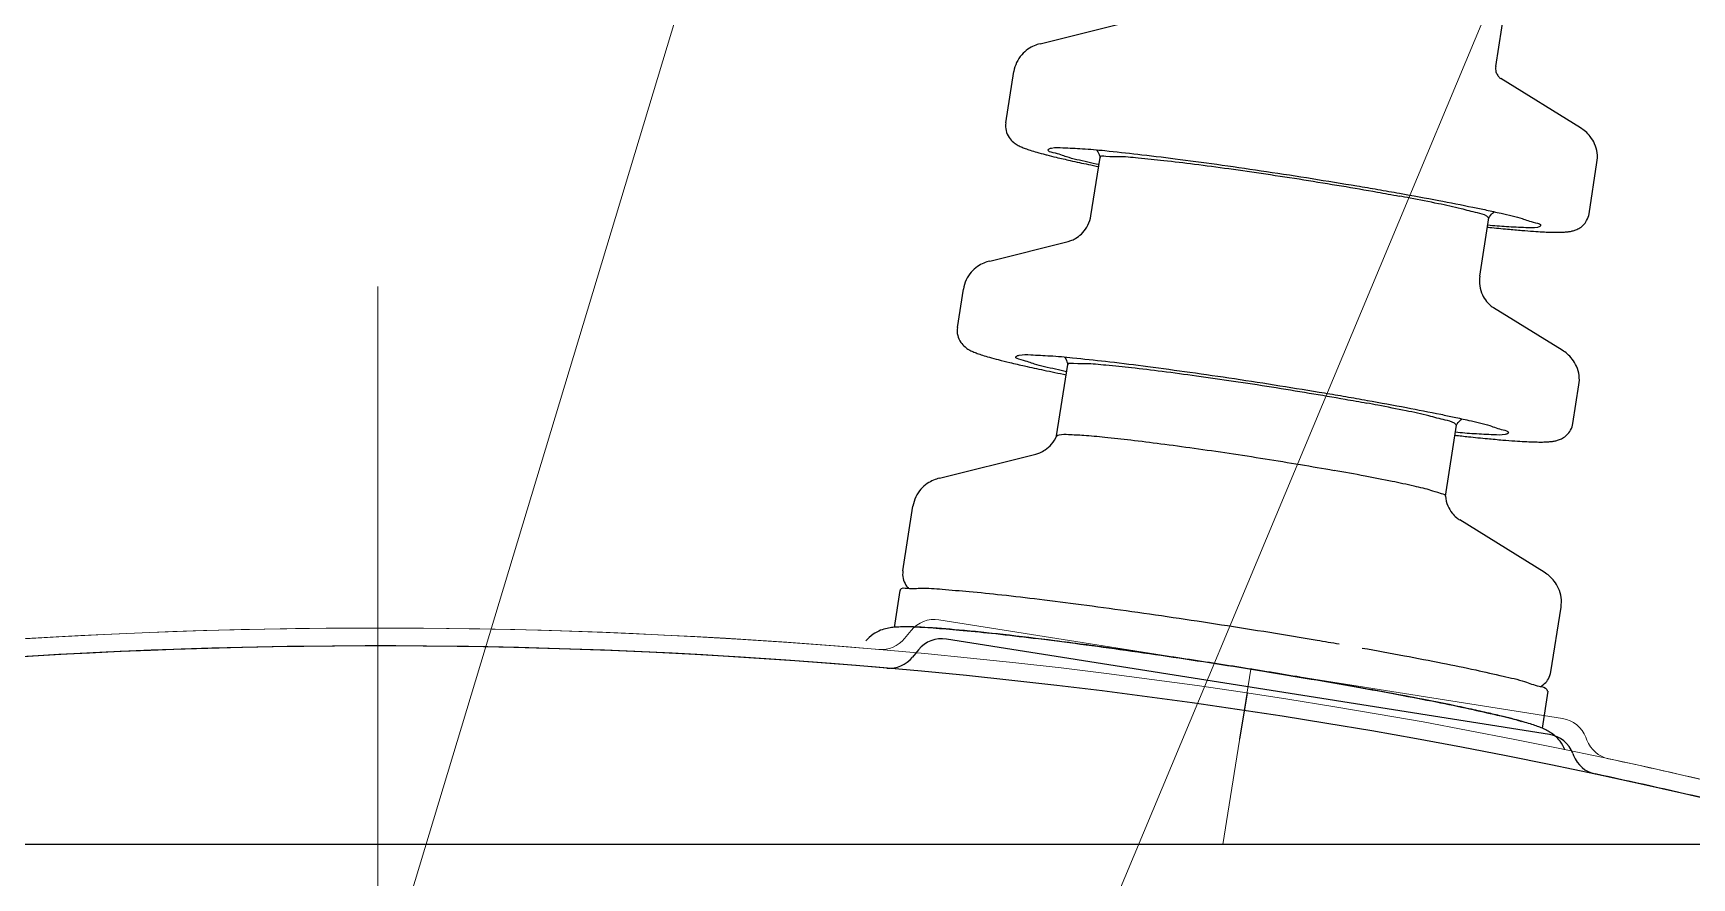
# Model space of a CAD drawing. Header units: millimetres. Extents: x 104833 to 218395, y -330386 to -125668.
# Drawn here: x 108427.8 to 108705.5, y -126909.5 to -126768.1 of the extents above; entities that cross this region are included whole.
import ezdxf

# ---------------------------------------------------------------- set-up
doc = ezdxf.new("R2010")
doc.units = ezdxf.units.MM
doc.header["$LTSCALE"] = 13
for name, pattern in [('1 实线', [0]), ('ACAD_ISO04W100', [30, 24, -3, 0, -3]), ('CENTER', [50.8, 31.75, -6.35, 6.35, -6.35])]:
    doc.linetypes.add(name, pattern=pattern)
doc.layers.get('0').update_dxf_attribs({"color": 1, "linetype": 'CENTER'})
doc.layers.add('02___PRT_ALL_AXES', color=7, linetype='Continuous')
doc.layers.add('标注、文本', color=3, linetype='Continuous', lineweight=25)
doc.layers.add('铁心', color=3, linetype='Continuous', lineweight=0)

# ---------------------------------------------------------------- blocks, each defined once
blk = doc.blocks.new('erfwefwef')
at = {"color": 7, "linetype": 'Continuous'}
for p, q in [((92480.94, -140070.19), (92480.23, -140070.23)), ((92484.52, -140105.1), (92483.81, -140105.14))]:
    blk.add_line(p, q, dxfattribs=at)
for centre, radius, start, end in [((92517.63, -140767.46), 698.08, 96.80191, 97.1044), ((92492.82, -140541.19), 470.02, 97.0663, 97.515), ((92521.2, -140802.37), 698.08, 96.80191, 97.1044), ((92496.4, -140576.1), 470.02, 97.0663, 97.515)]:
    blk.add_arc(centre, radius, start, end, dxfattribs=at)
for points, start_tangent, end_tangent in [([(92480.23, -140070.23), (92474.69, -140070.55), (92468.28, -140071), (92461.2, -140071.58), (92453.71, -140072.27), (92446.05, -140073.05), (92438.49, -140073.88), (92434.95, -140074.29)], (-0.998498, -0.054784), (-0.992957, -0.118479)), ([(92481.64, -140071.36), (92481.65, -140071.32), (92480.73, -140071.11), (92478.58, -140071.04), (92475.3, -140071.11), (92471, -140071.32), (92465.85, -140071.66), (92460.05, -140072.12), (92453.83, -140072.68), (92447.41, -140073.32), (92441.06, -140074.02), (92435, -140074.74)], (0.440916, 0.897548), (-0.992317, -0.123719)), ([(92490.38, -140070.49), (92489.88, -140070.23), (92487.96, -140070.07), (92484.7, -140070.07), (92480.94, -140070.19)], (-0.678693, 0.734422), (-0.998552, -0.053802)), ([(92482.31, -140070.15), (92482.08, -140070.46), (92481.68, -140071.41)], (-0.63668, -0.771128), (-0.229485, -0.973312)), ([(92481.81, -140072.59), (92483.69, -140072.27), (92487.26, -140071.58), (92489.53, -140071), (92490.41, -140070.55), (92490.38, -140070.49)], (0.986703, 0.162533), (-0.678693, 0.734422)), ([(92416.64, -140076.78), (92414.15, -140077.2), (92410.58, -140077.89), (92408.32, -140078.48), (92407.43, -140078.93), (92407.44, -140078.95)], (-0.987235, -0.159268), (0.462958, -0.88638)), ([(92416.17, -140078.12), (92415.57, -140077.25), (92415.29, -140077.01)], (-0.422004, 0.906594), (-0.782341, 0.62285)), ([(92416.21, -140078.12), (92416.53, -140077.81), (92418.11, -140077.35), (92420.87, -140076.79), (92424.71, -140076.15), (92429.48, -140075.46), (92431.35, -140075.21)], (0.440916, 0.897548), (0.991318, 0.131484)), ([(92431.29, -140074.74), (92424.69, -140075.6), (92418.91, -140076.43), (92416.64, -140076.78)], (-0.992317, -0.123719), (-0.987235, -0.159268)), ([(92407.44, -140078.95), (92407.96, -140079.24), (92409.89, -140079.4), (92413.14, -140079.4), (92416.28, -140079.32)], (0.462958, -0.88638), (0.998736, 0.050267)), ([(92483.81, -140105.14), (92478.27, -140105.45), (92471.85, -140105.91), (92464.78, -140106.49), (92457.28, -140107.18), (92449.63, -140107.96), (92442.07, -140108.79), (92438.52, -140109.2)], (-0.998498, -0.054784), (-0.992957, -0.118479)), ([(92493.95, -140105.4), (92493.46, -140105.14), (92491.53, -140104.98), (92488.28, -140104.98), (92484.52, -140105.1)], (-0.678693, 0.734422), (-0.998552, -0.053802)), ([(92485.88, -140105.06), (92485.65, -140105.37), (92485.26, -140106.32)], (-0.63668, -0.771128), (-0.229485, -0.973312)), ([(92485.21, -140106.27), (92485.23, -140106.23), (92484.3, -140106.02), (92482.16, -140105.95), (92478.87, -140106.02), (92474.57, -140106.23), (92469.43, -140106.57), (92463.63, -140107.03), (92457.4, -140107.59), (92450.99, -140108.23), (92444.63, -140108.93), (92438.58, -140109.65)], (0.440916, 0.897548), (-0.992317, -0.123719)), ([(92485.38, -140107.5), (92487.26, -140107.18), (92490.84, -140106.49), (92493.1, -140105.91), (92493.99, -140105.45), (92493.95, -140105.4)], (0.986703, 0.162533), (-0.678693, 0.734422)), ([(92419.78, -140113.03), (92420.1, -140112.72), (92421.68, -140112.26), (92424.45, -140111.7), (92428.29, -140111.06), (92433.06, -140110.37), (92434.93, -140110.11)], (0.440916, 0.897548), (0.991318, 0.131484)), ([(92434.87, -140109.65), (92428.26, -140110.51), (92422.48, -140111.34), (92420.22, -140111.69)], (-0.992317, -0.123719), (-0.987235, -0.159268)), ([(92420.22, -140111.69), (92417.73, -140112.11), (92414.16, -140112.8), (92411.89, -140113.39), (92411.01, -140113.84), (92411.01, -140113.86)], (-0.987235, -0.159268), (0.462958, -0.88638)), ([(92419.74, -140113.03), (92419.14, -140112.16), (92418.87, -140111.91)], (-0.422004, 0.906594), (-0.782341, 0.62285)), ([(92411.01, -140113.86), (92411.54, -140114.15), (92413.46, -140114.31), (92416.71, -140114.31), (92419.86, -140114.22)], (0.462958, -0.88638), (0.998736, 0.050267)), ([(92398.79, -140166.33), (92399.66, -140164.96), (92400.51, -140164.14), (92401.37, -140163.56), (92402.15, -140163.17), (92402.93, -140162.87), (92403.78, -140162.6), (92404.77, -140162.32), (92405.99, -140162.03), (92407.5, -140161.7), (92409.4, -140161.32), (92411.78, -140160.89), (92414.76, -140160.39), (92418.48, -140159.8), (92423.1, -140159.13), (92428.8, -140158.36), (92435.78, -140157.47), (92444.25, -140156.46), (92454.32, -140155.36), (92464.96, -140154.3), (92475.32, -140153.36), (92485.02, -140152.58), (92493.71, -140152), (92501.1, -140151.63), (92507.02, -140151.5)], (0.409765, 0.912191), (1, 0)), ([(92507.02, -140151.5), (92508.74, -140151.51), (92510.1, -140151.57), (92511.22, -140151.65), (92512.19, -140151.77), (92513.13, -140151.98), (92514.21, -140152.36), (92515.42, -140153.08), (92516.57, -140154.27)], (1, 0), (0.586154, -0.8102))]:
    blk.add_spline(points, degree=3, dxfattribs=dict(at, start_tangent=start_tangent, end_tangent=end_tangent))
at = {"layer": '02___PRT_ALL_AXES', "color": 7, "linetype": 'Continuous'}
for p, q in [((92416.32, -140052.72), (92415.31, -140042.91)), ((92492.7, -140052.9), (92477.71, -140048.3)), ((92401.63, -140062.23), (92415.37, -140054.68)), ((92497.73, -140066.43), (92496.85, -140057.79)), ((92399.44, -140076.5), (92398.56, -140067.86)), ((92482.69, -140081.2), (92481.68, -140071.38)), ((92417.16, -140087.91), (92416.16, -140078.09)), ((92499.21, -140089.68), (92486.28, -140085.71)), ((92402.71, -140099.56), (92414.56, -140093.06)), ((92504.04, -140101.06), (92503.37, -140094.58)), ((92400.29, -140111.69), (92399.62, -140105.21)), ((92486.49, -140118.29), (92485.26, -140106.29)), ((92420.96, -140125), (92419.73, -140113)), ((92505.71, -140126.41), (92489.79, -140121.52)), ((92403.78, -140136.85), (92418.38, -140128.84)), ((92511.01, -140142.24), (92509.89, -140131.33)), ((92401.8, -140153.42), (92400.68, -140142.51)), ((92511.35, -140145.51), (92511.99, -140151.75)), ((92402.14, -140156.69), (92402.78, -140162.93))]:
    blk.add_line(p, q, dxfattribs=at)
for centre, radius, start, end in [((92507.06, -140183.76), 32.31, 90.0652, 90.4054), ((92507.06, -140178.08), 26.62, 89.2344, 90.0787)]:
    blk.add_arc(centre, radius, start, end, dxfattribs=at)
for points, start_tangent, end_tangent in [([(92416.32, -140052.72), (92416.24, -140053.57), (92415.92, -140054.19), (92415.58, -140054.54), (92415.37, -140054.68)], (0.101876, -0.994797), (-0.869256, -0.494362)), ([(92492.7, -140052.9), (92493.65, -140053.27), (92494.67, -140053.9), (92495.67, -140054.89), (92496.45, -140056.23), (92496.85, -140057.79)], (0.955987, -0.293409), (0.101876, -0.994797)), ([(92398.56, -140067.86), (92398.62, -140066.26), (92399.12, -140064.78), (92399.91, -140063.6), (92400.78, -140062.78), (92401.63, -140062.23)], (-0.101876, 0.994797), (0.876672, 0.481089)), ([(92497.73, -140066.43), (92497.62, -140067.72), (92497.05, -140068.86), (92496.3, -140069.59), (92495.62, -140070.01), (92494.98, -140070.29), (92494.27, -140070.54), (92493.4, -140070.78), (92492.29, -140071.06), (92490.86, -140071.37), (92490.6, -140071.42)], (0.101876, -0.994797), (-0.980158, -0.198217)), ([(92490.6, -140071.42), (92489.01, -140071.73), (92486.62, -140072.15), (92483.56, -140072.65), (92481.84, -140072.91)], (-0.980158, -0.198217), (-0.988773, -0.149424)), ([(92416.31, -140079.63), (92415.92, -140079.65), (92412.92, -140079.79), (92410.51, -140079.88), (92408.59, -140079.92), (92407.04, -140079.94), (92405.81, -140079.93), (92404.82, -140079.89), (92404.02, -140079.85), (92403.36, -140079.78), (92402.79, -140079.7), (92402.24, -140079.58), (92401.66, -140079.38), (92401.03, -140079.06), (92400.34, -140078.48), (92399.78, -140077.67), (92399.44, -140076.5)], (-0.998536, -0.054093), (-0.101876, 0.994797)), ([(92486.28, -140085.71), (92485.68, -140085.48), (92484.86, -140084.99), (92483.91, -140084.1), (92483.1, -140082.78), (92482.69, -140081.2)], (-0.955987, 0.293409), (-0.101876, 0.994797)), ([(92417.16, -140087.91), (92417.09, -140089.53), (92416.56, -140091), (92415.8, -140092.07), (92415.1, -140092.71), (92414.56, -140093.06)], (0.101876, -0.994797), (-0.876672, -0.481089)), ([(92499.21, -140089.68), (92500.17, -140090.05), (92501.19, -140090.69), (92502.19, -140091.67), (92502.98, -140093.02), (92503.37, -140094.58)], (0.955987, -0.293409), (0.101876, -0.994797)), ([(92399.62, -140105.21), (92399.69, -140103.61), (92400.19, -140102.12), (92400.98, -140100.95), (92401.85, -140100.12), (92402.71, -140099.56)], (-0.101876, 0.994797), (0.876672, 0.481089)), ([(92504.04, -140101.06), (92503.91, -140102.37), (92503.33, -140103.51), (92502.58, -140104.25), (92501.89, -140104.67), (92501.23, -140104.95), (92500.49, -140105.21), (92499.59, -140105.46), (92498.43, -140105.75), (92496.92, -140106.07), (92494.97, -140106.45), (92492.45, -140106.9), (92489.22, -140107.43), (92485.43, -140108)], (0.101876, -0.994797), (-0.989508, -0.144476)), ([(92419.91, -140114.71), (92417.64, -140114.84), (92414.45, -140114.99), (92411.88, -140115.09), (92409.83, -140115.14), (92408.19, -140115.15), (92406.88, -140115.14), (92405.84, -140115.11), (92404.99, -140115.06), (92404.3, -140114.99), (92403.7, -140114.91), (92403.14, -140114.79), (92402.56, -140114.6), (92401.92, -140114.27), (92401.21, -140113.69), (92400.63, -140112.87), (92400.29, -140111.69)], (-0.998254, -0.059076), (-0.101876, 0.994797)), ([(92486.46, -140118.3), (92486.06, -140118.09), (92484.54, -140117.96), (92481.97, -140117.96), (92478.44, -140118.09), (92474.07, -140118.34), (92469.01, -140118.7), (92463.42, -140119.16), (92457.51, -140119.7), (92451.46, -140120.31), (92445.49, -140120.97), (92439.81, -140121.65)], (-0.654286, 0.756247), (-0.992317, -0.123719)), ([(92489.79, -140121.52), (92489.15, -140121.27), (92488.28, -140120.73), (92487.27, -140119.73), (92486.48, -140118.27)], (-0.955987, 0.293409), (-0.33536, 0.94209)), ([(92420.98, -140124.97), (92420.97, -140124.96), (92421.67, -140124.6), (92423.46, -140124.14), (92426.28, -140123.59), (92430.03, -140122.98), (92434.59, -140122.33), (92439.81, -140121.65)], (-0.505893, 0.862596), (0.992317, 0.123719)), ([(92420.96, -140124.98), (92420.48, -140126.58), (92419.7, -140127.76), (92418.95, -140128.46), (92418.38, -140128.84)], (-0.137445, -0.990509), (-0.876672, -0.481089)), ([(92505.71, -140126.41), (92506.67, -140126.79), (92507.7, -140127.42), (92508.7, -140128.4), (92509.5, -140129.75), (92509.89, -140131.33)], (0.955987, -0.293409), (0.101876, -0.994797)), ([(92400.68, -140142.51), (92400.75, -140140.9), (92401.26, -140139.41), (92402.04, -140138.24), (92402.92, -140137.41), (92403.78, -140136.85)], (-0.101876, 0.994797), (0.876672, 0.481089)), ([(92511.01, -140142.24), (92510.91, -140143.49), (92510.37, -140144.6), (92509.94, -140145.1)], (0.101876, -0.994797), (-0.721034, -0.692899)), ([(92511.24, -140145.5), (92511.23, -140145.36), (92510.1, -140145.09), (92507.77, -140144.95), (92504.3, -140144.95), (92499.77, -140145.09), (92494.28, -140145.36), (92487.95, -140145.76), (92480.93, -140146.28), (92473.36, -140146.91), (92465.42, -140147.63), (92457.29, -140148.43), (92449.15, -140149.28), (92441.17, -140150.18), (92437.43, -140150.62)], (0.11334, 0.993556), (-0.992841, -0.119443)), ([(92433.54, -140151.1), (92426.44, -140152.02), (92420, -140152.92), (92414.39, -140153.77), (92409.73, -140154.57), (92406.11, -140155.29), (92403.63, -140155.92), (92402.33, -140156.44), (92402.25, -140156.71)], (-0.992317, -0.123719), (-0.11334, -0.993556)), ([(92506.83, -140151.46), (92504.97, -140151.5), (92500.44, -140151.64), (92494.95, -140151.91), (92488.62, -140152.31), (92481.6, -140152.83), (92474.03, -140153.45), (92466.09, -140154.17), (92457.96, -140154.97), (92449.82, -140155.83), (92441.84, -140156.73), (92434.21, -140157.65)], (-0.999975, -0.00701), (-0.992317, -0.123719)), ([(92508.67, -140151.52), (92508.44, -140151.5), (92507.41, -140151.46)], (-0.996015, 0.089183), (-0.999906, 0.013675)), ([(92403.42, -140156.01), (92402.75, -140155.45), (92402.16, -140154.62), (92401.8, -140153.42)], (-0.844903, 0.53492), (-0.101876, 0.994797)), ([(92434.21, -140157.65), (92427.11, -140158.56), (92420.67, -140159.46), (92415.06, -140160.32), (92410.4, -140161.12), (92406.78, -140161.84), (92406.34, -140161.97)], (-0.992317, -0.123719), (-0.958198, -0.286105))]:
    blk.add_spline(points, degree=3, dxfattribs=dict(at, start_tangent=start_tangent, end_tangent=end_tangent))

msp = doc.modelspace()

# ---------------------------------------------------------------- linework, layer by layer
at = {"color": 7, "linetype": '1 实线', "lineweight": 0}
for p, q in [((108683.85, -126882.85), (108579.46, -126866.32)), ((108574.79, -126868.11), (108573.7, -126869.46)), ((108687.73, -126886), (108687.92, -126886.49))]:
    msp.add_line(p, q, dxfattribs=at)
for centre, radius, start, end in [((108578.68, -126871.26), 5, 81, 141), ((108485.56, -127848.17), 980.47, 75.68133, 104.31867), ((108485.56, -127848.17), 980.47, 85.09524, 104.31867), ((108569.82, -126866.31), 5, 265.0952, 321), ((108683.07, -126887.79), 5, 21, 81), ((108692.59, -126884.69), 5, 201, 257.8728), ((108485.56, -127848.17), 980.47, 75.68133, 77.87278)]:
    msp.add_arc(centre, radius, start, end, dxfattribs=at)
at = {"layer": '标注、文本', "color": 1, "linetype": 'ACAD_ISO04W100', "lineweight": 15}
for p, q in [((108485.56, -127902.71), (108485.56, -126809.86)), ((108631.65, -126874.59), (108627, -126903.97))]:
    msp.add_line(p, q, dxfattribs=at)
at = {"layer": '标注、文本'}
for p, q in [((108681.67, -126885.55), (108580.7, -126869.55)), ((108576.03, -126871.35), (108575.03, -126872.58)), ((108631.05, -126878.56), (108629.75, -126886.33)), ((108685.55, -126888.69), (108685.69, -126889.04)), ((108729.49, -126903.97), (108241.63, -126903.97))]:
    msp.add_line(p, q, dxfattribs=at)
for centre, radius, start, end in [((108579.92, -126874.49), 5, 81, 141), ((108485.56, -127849.61), 978.91, 85.00957, 104.25133), ((108485.56, -127849.61), 978.91, 75.74867, 104.25133), ((108571.15, -126869.43), 5, 265.0096, 321), ((108680.89, -126890.48), 5, 21, 81), ((108690.36, -126887.25), 5, 201, 257.9862), ((108485.56, -127849.61), 978.91, 75.74867, 77.98623)]:
    msp.add_arc(centre, radius, start, end, dxfattribs=at)
at = {"layer": '铁心'}
for points in [[(108432.48, -127106.28), (108680.72, -126284.55), (108680.72, -126284.55)], [(108491.46, -127194.59), (108869.14, -126290.56), (108869.14, -126290.56)]]:
    msp.add_lwpolyline(points, dxfattribs=at)

# ---------------------------------------------------------------- block references
at = {"layer": '标注、文本', "xscale": -1, "rotation": 357.000000000016}
msp.add_blockref('erfwefwef', (208292.13, 8250.38), dxfattribs=at)

doc.saveas('drawing.dxf')
